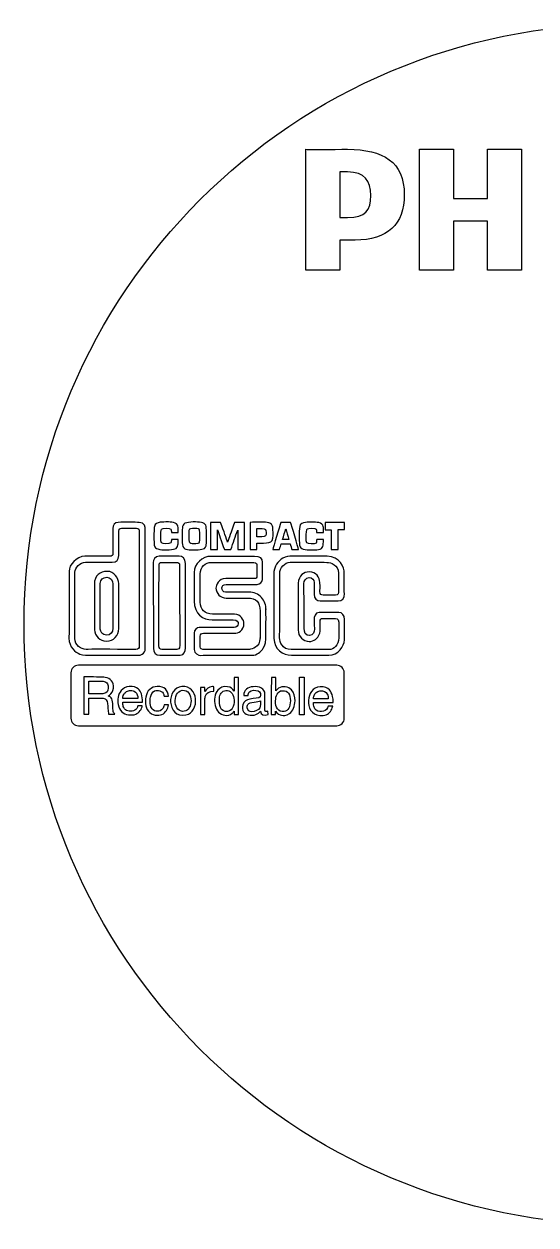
# Model space of a CAD drawing. Header units: inches. Extents: x -2.36 to 2.36, y -2.36 to 2.36.
# Drawn here: x -2.362 to -0.349, y -2.362 to 2.362 of the extents above; entities that cross this region are included whole.
import ezdxf

# ---------------------------------------------------------------- set-up
doc = ezdxf.new("R2010")
doc.units = ezdxf.units.IN
doc.header["$MEASUREMENT"] = 0
for name, color, linetype in [('PhillipsCD v2_Sketch1', 7, 'Continuous'), ('PhillipsCD v2_Sketch2', 7, 'Continuous'), ('PhillipsCD v2_Sketch3', 7, 'Continuous')]:
    doc.layers.add(name, color=color, linetype=linetype)

msp = doc.modelspace()

# ---------------------------------------------------------------- linework, layer by layer
at = {"layer": 'PhillipsCD v2_Sketch1'}
msp.add_circle((0, 0), 2.3622, dxfattribs=at)
at = {"layer": 'PhillipsCD v2_Sketch2'}
for p, q in [((-1.2533, 1.3933, 0.0472), (-1.2533, 1.8693, 0.0472)), ((-0.807, 1.3933, 0.0472), (-0.807, 1.8693, 0.0472)), ((-0.807, 1.8693, 0.0472), (-0.6732, 1.8693, 0.0472)), ((-0.6732, 1.8693, 0.0472), (-0.6732, 1.6759, 0.0472)), ((-0.5393, 1.6759, 0.0472), (-0.5393, 1.8693, 0.0472)), ((-0.5393, 1.8693, 0.0472), (-0.4054, 1.8693, 0.0472)), ((-0.4054, 1.8693, 0.0472), (-0.4054, 1.3933, 0.0472)), ((-1.1194, 1.7801, 0.0472), (-1.1194, 1.6016, 0.0472)), ((-0.6732, 1.6759, 0.0472), (-0.5393, 1.6759, 0.0472)), ((-1.1194, 1.6016, 0.0472), (-1.0897, 1.6016, 0.0472)), ((-0.5393, 1.5867, 0.0472), (-0.6732, 1.5867, 0.0472)), ((-0.6732, 1.5867, 0.0472), (-0.6732, 1.3933, 0.0472)), ((-0.5393, 1.3933, 0.0472), (-0.5393, 1.5867, 0.0472)), ((-1.1194, 1.5123, 0.0472), (-1.1202, 1.3933, 0.0472)), ((-1.0599, 1.5123, 0.0472), (-1.1194, 1.5123, 0.0472)), ((-1.1202, 1.3933, 0.0472), (-1.2533, 1.3933, 0.0472)), ((-0.6732, 1.3933, 0.0472), (-0.807, 1.3933, 0.0472)), ((-0.4054, 1.3933, 0.0472), (-0.5393, 1.3933, 0.0472))]:
    msp.add_line(p, q, dxfattribs=at)
msp.add_circle((0, 0, 0.0472), 2.3622, dxfattribs=at)
for points in [[(-1.2533, 1.8693, 0.0472), (-1.2532, 1.8687, 0.0472), (-1.1438, 1.8693, 0.0472), (-1.0897, 1.8693, 0.0472)], [(-1.0897, 1.8693, 0.0472), (-0.9497, 1.8693, 0.0472), (-0.8665, 1.8197, 0.0472), (-0.8665, 1.6908, 0.0472)], [(-1.0897, 1.7801, 0.0472), (-1.0966, 1.7801, 0.0472), (-1.1115, 1.7805, 0.0472), (-1.1194, 1.7801, 0.0472)], [(-0.9982, 1.688, 0.0472), (-0.9982, 1.7457, 0.0472), (-1.0225, 1.7801, 0.0472), (-1.0897, 1.7801, 0.0472)], [(-1.0897, 1.6016, 0.0472), (-1.0188, 1.6016, 0.0472), (-0.9982, 1.6283, 0.0472), (-0.9982, 1.688, 0.0472)], [(-0.8665, 1.6908, 0.0472), (-0.8665, 1.5735, 0.0472), (-0.933, 1.5123, 0.0472), (-1.0599, 1.5123, 0.0472)]]:
    msp.add_open_spline(points, degree=3, dxfattribs=at)
at = {"layer": 'PhillipsCD v2_Sketch3'}
for p, q in [((-1.5888, 0.4018, 0.0472), (-1.6286, 0.4018, 0.0472)), ((-1.4952, 0.2951, 0.0472), (-1.4951, 0.4018, 0.0472)), ((-1.1017, 0.4018, 0.0472), (-1.1779, 0.4018, 0.0472)), ((-1.1779, 0.4018, 0.0472), (-1.1779, 0.3729, 0.0472)), ((-1.1017, 0.3731, 0.0472), (-1.1017, 0.4018, 0.0472)), ((-1.7554, 0.3342, 0.0472), (-1.7824, 0.3342, 0.0472)), ((-1.5217, 0.3715, 0.0472), (-1.5217, 0.2951, 0.0472)), ((-1.3208, 0.3346, 0.0472), (-1.3451, 0.3346, 0.0472)), ((-1.2114, 0.3615, 0.0472), (-1.184, 0.3615, 0.0472)), ((-1.1842, 0.334, 0.0472), (-1.2111, 0.334, 0.0472)), ((-1.1779, 0.3729, 0.0472), (-1.1536, 0.3729, 0.0472)), ((-1.1536, 0.3729, 0.0472), (-1.1536, 0.295, 0.0472)), ((-1.1267, 0.3731, 0.0472), (-1.1017, 0.3731, 0.0472)), ((-1.1267, 0.295, 0.0472), (-1.1267, 0.3731, 0.0472)), ((-1.3839, 0.2949, 0.0472), (-1.3574, 0.2949, 0.0472)), ((-1.3504, 0.3172, 0.0472), (-1.3151, 0.3172, 0.0472)), ((-1.3504, 0.3171, 0.0472), (-1.3504, 0.3172, 0.0472)), ((-1.3086, 0.2951, 0.0472), (-1.2821, 0.2951, 0.0472)), ((-1.264, 0.2966, 0.0472), (-1.264, 0.2967, 0.0472)), ((-1.1536, 0.295, 0.0472), (-1.1267, 0.295, 0.0472)), ((-1.8536, 0.2433, 0.0472), (-1.8534, -0.0933, 0.0472)), ((-1.8195, 0.2445, 0.0472), (-1.7612, 0.2445, 0.0472)), ((-1.752, 0.2686, 0.0472), (-1.752, 0.2687, 0.0472)), ((-1.6246, 0.2445, 0.0472), (-1.4579, 0.2445, 0.0472)), ((-1.4466, 0.2327, 0.0472), (-1.4466, 0.191, 0.0472)), ((-2.0126, 0.1588, 0.0472), (-2.0126, -0.015, 0.0472)), ((-1.5666, 0.1577, 0.0472), (-1.4446, 0.1577, 0.0472)), ((-1.477, 0.1277, 0.0472), (-1.5694, 0.1277, 0.0472)), ((-1.4339, 0.053, 0.0472), (-1.434, -0.0532, 0.0472)), ((-1.1968, 0.0928, 0.0472), (-1.1262, 0.093, 0.0472)), ((-1.6217, 0.0179, 0.0472), (-1.5402, 0.0179, 0.0472)), ((-1.5337, 0.041, 0.0472), (-1.6213, 0.041, 0.0472)), ((-1.1869, 0.0239, 0.0472), (-1.1415, 0.0241, 0.0472)), ((-1.693, -0.0337, 0.0472), (-1.693, -0.0982, 0.0472)), ((-1.5356, -0.0117, 0.0472), (-1.6727, -0.0117, 0.0472)), ((-1.6561, -0.0345, 0.0472), (-1.5337, -0.0345, 0.0472)), ((-1.434, -0.0532, 0.0472), (-1.434, -0.0531, 0.0472)), ((-1.8281, -0.1212, 0.0472), (-1.7474, -0.1212, 0.0472)), ((-1.4751, -0.098, 0.0472), (-1.659, -0.0977, 0.0472)), ((-1.1615, -0.0986, 0.0472), (-1.3119, -0.0986, 0.0472)), ((-1.1324, -0.1601, 0.0472), (-2.148, -0.1601, 0.0472)), ((-2.1778, -0.1897, 0.0472), (-2.1778, -0.3685, 0.0472)), ((-2.127, -0.2065, 0.0472), (-2.127, -0.3531, 0.0472)), ((-1.5183, -0.2079, 0.0472), (-1.5358, -0.2079, 0.0472)), ((-1.5183, -0.354, 0.0472), (-1.5183, -0.2079, 0.0472)), ((-1.3716, -0.208, 0.0472), (-1.3894, -0.2081, 0.0472)), ((-1.3716, -0.2609, 0.0472), (-1.3716, -0.208, 0.0472)), ((-1.2785, -0.2076, 0.0472), (-1.2609, -0.2076, 0.0472)), ((-1.2785, -0.3549, 0.0472), (-1.2785, -0.2076, 0.0472)), ((-1.2609, -0.2076, 0.0472), (-1.2609, -0.3549, 0.0472)), ((-1.1026, -0.3685, 0.0472), (-1.1026, -0.1897, 0.0472)), ((-2.0401, -0.2689, 0.0472), (-2.0401, -0.2688, 0.0472)), ((-1.9003, -0.2733, 0.0472), (-1.9002, -0.2733, 0.0472)), ((-1.7411, -0.2442, 0.0472), (-1.7411, -0.2441, 0.0472)), ((-1.651, -0.2472, 0.0472), (-1.6676, -0.2472, 0.0472)), ((-1.6676, -0.2472, 0.0472), (-1.6676, -0.3539, 0.0472)), ((-1.651, -0.2638, 0.0472), (-1.651, -0.2472, 0.0472)), ((-1.616, -0.2625, 0.0472), (-1.616, -0.2449, 0.0472)), ((-1.4976, -0.2797, 0.0472), (-1.4812, -0.2797, 0.0472)), ((-1.3349, -0.245, 0.0472), (-1.3349, -0.245, 0.0472)), ((-2.1073, -0.2899, 0.0472), (-2.0551, -0.2899, 0.0472)), ((-2.1073, -0.3531, 0.0472), (-2.1073, -0.2899, 0.0472)), ((-1.9738, -0.3055, 0.0472), (-1.8959, -0.3055, 0.0472)), ((-1.9141, -0.2913, 0.0472), (-1.9737, -0.2912, 0.0472)), ((-1.8975, -0.3203, 0.0472), (-1.9146, -0.3203, 0.0472)), ((-1.7945, -0.3163, 0.0472), (-1.8111, -0.3163, 0.0472)), ((-1.4349, -0.3275, 0.0472), (-1.4349, -0.3275, 0.0472)), ((-1.1653, -0.2927, 0.0472), (-1.2238, -0.2927, 0.0472)), ((-1.2237, -0.3069, 0.0472), (-1.1462, -0.3069, 0.0472)), ((-1.148, -0.3217, 0.0472), (-1.1655, -0.3217, 0.0472)), ((-2.0294, -0.3531, 0.0472), (-2.0051, -0.3531, 0.0472)), ((-1.6676, -0.3539, 0.0472), (-1.6508, -0.3539, 0.0472)), ((-1.5614, -0.3419, 0.0472), (-1.5614, -0.3419, 0.0472)), ((-1.4025, -0.3544, 0.0472), (-1.4026, -0.3413, 0.0472)), ((-1.3726, -0.3545, 0.0472), (-1.3726, -0.3412, 0.0472)), ((-1.2609, -0.3549, 0.0472), (-1.2785, -0.3549, 0.0472)), ((-1.2131, -0.337, 0.0472), (-1.213, -0.3369, 0.0472)), ((-2.148, -0.398, 0.0472), (-1.1324, -0.398, 0.0472))]:
    msp.add_line(p, q, dxfattribs=at)
msp.add_circle((0, 0, 0.0472), 2.3622, dxfattribs=at)
for points in [[(-1.9923, 0.4018, 0.0472), (-2.0042, 0.4007, 0.0472), (-2.0132, 0.3903, 0.0472), (-2.0126, 0.3783, 0.0472)], [(-2.0126, 0.3783, 0.0472), (-2.012, 0.3645, 0.0472), (-2.0126, 0.3468, 0.0472), (-2.0126, 0.2782, 0.0472)], [(-1.9096, 0.4018, 0.0472), (-1.9246, 0.4018, 0.0472), (-1.9645, 0.4026, 0.0472), (-1.9923, 0.4018, 0.0472)], [(-1.9895, 0.3654, 0.0472), (-1.9898, 0.382, 0.0472), (-1.9785, 0.3783, 0.0472), (-1.9751, 0.3788, 0.0472)], [(-1.9751, 0.3788, 0.0472), (-1.9755, 0.3787, 0.0472), (-1.9341, 0.379, 0.0472), (-1.9199, 0.3786, 0.0472)], [(-1.9199, 0.3786, 0.0472), (-1.9098, 0.3788, 0.0472), (-1.9093, 0.3712, 0.0472), (-1.9092, 0.3679, 0.0472)], [(-1.8853, 0.3771, 0.0472), (-1.8853, 0.3795, 0.0472), (-1.8853, 0.4018, 0.0472), (-1.9096, 0.4018, 0.0472)], [(-1.8495, 0.3855, 0.0472), (-1.8503, 0.3764, 0.0472), (-1.8531, 0.3445, 0.0472), (-1.8498, 0.3125, 0.0472)], [(-1.827, 0.402, 0.0472), (-1.8365, 0.4008, 0.0472), (-1.8485, 0.3973, 0.0472), (-1.8495, 0.3855, 0.0472)], [(-1.7991, 0.4035, 0.0472), (-1.806, 0.4034, 0.0472), (-1.8173, 0.4033, 0.0472), (-1.827, 0.402, 0.0472)], [(-1.822, 0.3752, 0.0472), (-1.8189, 0.3803, 0.0472), (-1.7869, 0.379, 0.0472), (-1.7843, 0.3752, 0.0472)], [(-1.774, 0.4011, 0.0472), (-1.783, 0.4031, 0.0472), (-1.7928, 0.4038, 0.0472), (-1.7991, 0.4035, 0.0472)], [(-1.7567, 0.3863, 0.0472), (-1.7575, 0.3931, 0.0472), (-1.7641, 0.3989, 0.0472), (-1.774, 0.4011, 0.0472)], [(-1.7554, 0.3618, 0.0472), (-1.7554, 0.3718, 0.0472), (-1.756, 0.3809, 0.0472), (-1.7567, 0.3863, 0.0472)], [(-1.7385, 0.3859, 0.0472), (-1.7413, 0.376, 0.0472), (-1.7404, 0.3293, 0.0472), (-1.7393, 0.3146, 0.0472)], [(-1.7221, 0.4003, 0.0472), (-1.7346, 0.3973, 0.0472), (-1.7362, 0.3944, 0.0472), (-1.7385, 0.3859, 0.0472)], [(-1.659, 0.3995, 0.0472), (-1.6712, 0.4044, 0.0472), (-1.7041, 0.4047, 0.0472), (-1.7221, 0.4003, 0.0472)], [(-1.7063, 0.3774, 0.0472), (-1.6981, 0.3794, 0.0472), (-1.6824, 0.3791, 0.0472), (-1.6772, 0.3774, 0.0472)], [(-1.646, 0.3859, 0.0472), (-1.6474, 0.3945, 0.0472), (-1.6521, 0.3968, 0.0472), (-1.659, 0.3995, 0.0472)], [(-1.6454, 0.3139, 0.0472), (-1.6435, 0.3281, 0.0472), (-1.6439, 0.3722, 0.0472), (-1.646, 0.3859, 0.0472)], [(-1.6286, 0.4018, 0.0472), (-1.6287, 0.3918, 0.0472), (-1.6285, 0.3273, 0.0472), (-1.6286, 0.2949, 0.0472)], [(-1.5615, 0.3242, 0.0472), (-1.5653, 0.3358, 0.0472), (-1.5759, 0.3654, 0.0472), (-1.5888, 0.4018, 0.0472)], [(-1.5347, 0.4018, 0.0472), (-1.5486, 0.36, 0.0472), (-1.5552, 0.3413, 0.0472), (-1.5615, 0.3242, 0.0472)], [(-1.4951, 0.4018, 0.0472), (-1.508, 0.4018, 0.0472), (-1.5216, 0.402, 0.0472), (-1.5347, 0.4018, 0.0472)], [(-1.4727, 0.4018, 0.0472), (-1.4726, 0.3683, 0.0472), (-1.4729, 0.3043, 0.0472), (-1.4729, 0.2951, 0.0472)], [(-1.3996, 0.4004, 0.0472), (-1.4118, 0.4047, 0.0472), (-1.4482, 0.4018, 0.0472), (-1.4727, 0.4018, 0.0472)], [(-1.3875, 0.3916, 0.0472), (-1.3901, 0.395, 0.0472), (-1.3922, 0.3978, 0.0472), (-1.3996, 0.4004, 0.0472)], [(-1.3831, 0.3721, 0.0472), (-1.3836, 0.3793, 0.0472), (-1.3833, 0.3859, 0.0472), (-1.3875, 0.3916, 0.0472)], [(-1.3521, 0.4018, 0.0472), (-1.3573, 0.3852, 0.0472), (-1.3807, 0.3053, 0.0472), (-1.3839, 0.2949, 0.0472)], [(-1.314, 0.4018, 0.0472), (-1.3225, 0.4016, 0.0472), (-1.3429, 0.402, 0.0472), (-1.3521, 0.4018, 0.0472)], [(-1.2821, 0.2951, 0.0472), (-1.2845, 0.3042, 0.0472), (-1.3096, 0.39, 0.0472), (-1.314, 0.4018, 0.0472)], [(-1.278, 0.3851, 0.0472), (-1.2804, 0.3609, 0.0472), (-1.2804, 0.3364, 0.0472), (-1.2782, 0.3121, 0.0472)], [(-1.2556, 0.4016, 0.0472), (-1.2651, 0.4004, 0.0472), (-1.277, 0.3969, 0.0472), (-1.278, 0.3851, 0.0472)], [(-1.2276, 0.4031, 0.0472), (-1.2345, 0.4028, 0.0472), (-1.2458, 0.4028, 0.0472), (-1.2556, 0.4016, 0.0472)], [(-1.2486, 0.3757, 0.0472), (-1.2463, 0.38, 0.0472), (-1.2142, 0.3792, 0.0472), (-1.2128, 0.3747, 0.0472)], [(-1.2026, 0.4006, 0.0472), (-1.2115, 0.4026, 0.0472), (-1.2213, 0.4033, 0.0472), (-1.2276, 0.4031, 0.0472)], [(-1.1852, 0.3858, 0.0472), (-1.186, 0.3926, 0.0472), (-1.1926, 0.3984, 0.0472), (-1.2026, 0.4006, 0.0472)], [(-1.184, 0.3615, 0.0472), (-1.184, 0.3715, 0.0472), (-1.1845, 0.3804, 0.0472), (-1.1852, 0.3858, 0.0472)], [(-1.9897, 0.2719, 0.0472), (-1.9892, 0.3211, 0.0472), (-1.9891, 0.3447, 0.0472), (-1.9895, 0.3654, 0.0472)], [(-1.9092, 0.3679, 0.0472), (-1.9089, 0.3617, 0.0472), (-1.909, -0.0764, 0.0472), (-1.909, -0.0841, 0.0472)], [(-1.8851, -0.0892, 0.0472), (-1.8851, -0.0839, 0.0472), (-1.8853, 0.0139, 0.0472), (-1.8853, 0.3771, 0.0472)], [(-1.8218, 0.3219, 0.0472), (-1.825, 0.327, 0.0472), (-1.8243, 0.3547, 0.0472), (-1.8236, 0.3634, 0.0472)], [(-1.8236, 0.3634, 0.0472), (-1.8234, 0.3667, 0.0472), (-1.8235, 0.3728, 0.0472), (-1.822, 0.3752, 0.0472)], [(-1.7824, 0.3342, 0.0472), (-1.7826, 0.3308, 0.0472), (-1.7832, 0.3232, 0.0472), (-1.7851, 0.3211, 0.0472)], [(-1.7843, 0.3752, 0.0472), (-1.7823, 0.3722, 0.0472), (-1.7831, 0.3677, 0.0472), (-1.7824, 0.3618, 0.0472)], [(-1.7824, 0.3618, 0.0472), (-1.776, 0.3616, 0.0472), (-1.7644, 0.3618, 0.0472), (-1.7554, 0.3618, 0.0472)], [(-1.7566, 0.3129, 0.0472), (-1.7551, 0.319, 0.0472), (-1.7554, 0.3264, 0.0472), (-1.7554, 0.3342, 0.0472)], [(-1.7114, 0.3243, 0.0472), (-1.7128, 0.3398, 0.0472), (-1.713, 0.3554, 0.0472), (-1.7122, 0.3709, 0.0472)], [(-1.7122, 0.3709, 0.0472), (-1.7114, 0.376, 0.0472), (-1.7098, 0.3765, 0.0472), (-1.7063, 0.3774, 0.0472)], [(-1.6772, 0.3774, 0.0472), (-1.6764, 0.3771, 0.0472), (-1.6736, 0.3766, 0.0472), (-1.6731, 0.3718, 0.0472)], [(-1.6731, 0.3718, 0.0472), (-1.6717, 0.3584, 0.0472), (-1.6714, 0.3319, 0.0472), (-1.673, 0.3238, 0.0472)], [(-1.601, 0.2951, 0.0472), (-1.601, 0.32, 0.0472), (-1.6012, 0.365, 0.0472), (-1.601, 0.3719, 0.0472)], [(-1.601, 0.3719, 0.0472), (-1.5965, 0.3579, 0.0472), (-1.5857, 0.3273, 0.0472), (-1.5742, 0.2949, 0.0472)], [(-1.5483, 0.2951, 0.0472), (-1.5397, 0.3207, 0.0472), (-1.5309, 0.3461, 0.0472), (-1.5217, 0.3715, 0.0472)], [(-1.4463, 0.3451, 0.0472), (-1.446, 0.3544, 0.0472), (-1.4465, 0.3679, 0.0472), (-1.4463, 0.3771, 0.0472)], [(-1.4463, 0.3771, 0.0472), (-1.4304, 0.3771, 0.0472), (-1.4181, 0.3783, 0.0472), (-1.4124, 0.3741, 0.0472)], [(-1.4119, 0.3483, 0.0472), (-1.4153, 0.3432, 0.0472), (-1.4356, 0.345, 0.0472), (-1.4463, 0.3451, 0.0472)], [(-1.4204, 0.32, 0.0472), (-1.4047, 0.3204, 0.0472), (-1.3902, 0.3222, 0.0472), (-1.3857, 0.3309, 0.0472)], [(-1.4124, 0.3741, 0.0472), (-1.4094, 0.3718, 0.0472), (-1.4083, 0.3534, 0.0472), (-1.4119, 0.3483, 0.0472)], [(-1.3857, 0.3309, 0.0472), (-1.3817, 0.339, 0.0472), (-1.3822, 0.3613, 0.0472), (-1.3831, 0.3721, 0.0472)], [(-1.3451, 0.3346, 0.0472), (-1.3412, 0.3481, 0.0472), (-1.3362, 0.3646, 0.0472), (-1.3328, 0.3765, 0.0472)], [(-1.3328, 0.3765, 0.0472), (-1.3288, 0.3642, 0.0472), (-1.3247, 0.3487, 0.0472), (-1.3208, 0.3346, 0.0472)], [(-1.2502, 0.3214, 0.0472), (-1.2534, 0.3266, 0.0472), (-1.252, 0.3554, 0.0472), (-1.2515, 0.3642, 0.0472)], [(-1.2515, 0.3642, 0.0472), (-1.2511, 0.3721, 0.0472), (-1.25, 0.3732, 0.0472), (-1.2486, 0.3757, 0.0472)], [(-1.2111, 0.334, 0.0472), (-1.2113, 0.3306, 0.0472), (-1.2117, 0.3228, 0.0472), (-1.2136, 0.3206, 0.0472)], [(-1.2128, 0.3747, 0.0472), (-1.2114, 0.3702, 0.0472), (-1.2114, 0.3676, 0.0472), (-1.2114, 0.3615, 0.0472)], [(-1.1859, 0.3124, 0.0472), (-1.1847, 0.3203, 0.0472), (-1.185, 0.3262, 0.0472), (-1.1842, 0.334, 0.0472)], [(-1.8498, 0.3125, 0.0472), (-1.8485, 0.3011, 0.0472), (-1.8427, 0.2995, 0.0472), (-1.8355, 0.2971, 0.0472)], [(-1.8355, 0.2971, 0.0472), (-1.8191, 0.2915, 0.0472), (-1.782, 0.2932, 0.0472), (-1.7688, 0.2973, 0.0472)], [(-1.7851, 0.3211, 0.0472), (-1.7892, 0.3162, 0.0472), (-1.8187, 0.3168, 0.0472), (-1.8218, 0.3219, 0.0472)], [(-1.7688, 0.2973, 0.0472), (-1.7617, 0.2997, 0.0472), (-1.7589, 0.3031, 0.0472), (-1.7566, 0.3129, 0.0472)], [(-1.7393, 0.3146, 0.0472), (-1.7383, 0.3013, 0.0472), (-1.7296, 0.298, 0.0472), (-1.7254, 0.2967, 0.0472)], [(-1.7254, 0.2967, 0.0472), (-1.712, 0.2925, 0.0472), (-1.6803, 0.2916, 0.0472), (-1.6622, 0.2957, 0.0472)], [(-1.7067, 0.3188, 0.0472), (-1.7096, 0.3199, 0.0472), (-1.7109, 0.3216, 0.0472), (-1.7114, 0.3243, 0.0472)], [(-1.6787, 0.3183, 0.0472), (-1.6869, 0.3174, 0.0472), (-1.7013, 0.3167, 0.0472), (-1.7067, 0.3188, 0.0472)], [(-1.673, 0.3238, 0.0472), (-1.6739, 0.3197, 0.0472), (-1.6758, 0.3187, 0.0472), (-1.6787, 0.3183, 0.0472)], [(-1.6622, 0.2957, 0.0472), (-1.6461, 0.2994, 0.0472), (-1.6461, 0.3083, 0.0472), (-1.6454, 0.3139, 0.0472)], [(-1.6286, 0.2949, 0.0472), (-1.6198, 0.2949, 0.0472), (-1.6097, 0.2951, 0.0472), (-1.601, 0.2951, 0.0472)], [(-1.5742, 0.2949, 0.0472), (-1.5654, 0.2949, 0.0472), (-1.5572, 0.2951, 0.0472), (-1.5483, 0.2951, 0.0472)], [(-1.5217, 0.2951, 0.0472), (-1.5129, 0.2949, 0.0472), (-1.504, 0.2949, 0.0472), (-1.4952, 0.2951, 0.0472)], [(-1.4729, 0.2951, 0.0472), (-1.4642, 0.2951, 0.0472), (-1.455, 0.2949, 0.0472), (-1.4463, 0.2949, 0.0472)], [(-1.4463, 0.2949, 0.0472), (-1.4463, 0.3026, 0.0472), (-1.4466, 0.3135, 0.0472), (-1.4463, 0.32, 0.0472)], [(-1.4463, 0.32, 0.0472), (-1.4425, 0.3197, 0.0472), (-1.4299, 0.3198, 0.0472), (-1.4204, 0.32, 0.0472)], [(-1.3574, 0.2949, 0.0472), (-1.3548, 0.3039, 0.0472), (-1.352, 0.3119, 0.0472), (-1.3504, 0.3171, 0.0472)], [(-1.3151, 0.3172, 0.0472), (-1.3137, 0.3121, 0.0472), (-1.3097, 0.2981, 0.0472), (-1.3086, 0.2951, 0.0472)], [(-1.2782, 0.3121, 0.0472), (-1.2771, 0.3006, 0.0472), (-1.2711, 0.2991, 0.0472), (-1.264, 0.2966, 0.0472)], [(-1.264, 0.2967, 0.0472), (-1.2476, 0.291, 0.0472), (-1.2105, 0.2927, 0.0472), (-1.1974, 0.2969, 0.0472)], [(-1.2136, 0.3206, 0.0472), (-1.2177, 0.3157, 0.0472), (-1.2472, 0.3164, 0.0472), (-1.2502, 0.3214, 0.0472)], [(-1.1974, 0.2969, 0.0472), (-1.1901, 0.2993, 0.0472), (-1.1868, 0.3057, 0.0472), (-1.1859, 0.3124, 0.0472)], [(-2.1225, 0.2685, 0.0472), (-2.157, 0.2683, 0.0472), (-2.1852, 0.2341, 0.0472), (-2.1852, 0.2099, 0.0472)], [(-2.1618, 0.2054, 0.0472), (-2.1623, 0.2241, 0.0472), (-2.1419, 0.245, 0.0472), (-2.1206, 0.245, 0.0472)], [(-2.0241, 0.2686, 0.0472), (-2.0315, 0.2686, 0.0472), (-2.0866, 0.2688, 0.0472), (-2.1225, 0.2685, 0.0472)], [(-2.1206, 0.245, 0.0472), (-2.0888, 0.2449, 0.0472), (-2.036, 0.2449, 0.0472), (-2.015, 0.245, 0.0472)], [(-2.0126, 0.2782, 0.0472), (-2.0125, 0.2722, 0.0472), (-2.0168, 0.2686, 0.0472), (-2.0241, 0.2686, 0.0472)], [(-2.015, 0.245, 0.0472), (-1.9992, 0.245, 0.0472), (-1.9894, 0.2527, 0.0472), (-1.9897, 0.2719, 0.0472)], [(-1.8305, 0.2682, 0.0472), (-1.8485, 0.2681, 0.0472), (-1.8536, 0.2531, 0.0472), (-1.8536, 0.2433, 0.0472)], [(-1.8312, 0.2307, 0.0472), (-1.8314, 0.2394, 0.0472), (-1.8292, 0.2445, 0.0472), (-1.8195, 0.2445, 0.0472)], [(-1.752, 0.2687, 0.0472), (-1.7658, 0.2687, 0.0472), (-1.8044, 0.2683, 0.0472), (-1.8305, 0.2682, 0.0472)], [(-1.7612, 0.2445, 0.0472), (-1.7563, 0.2445, 0.0472), (-1.7501, 0.2415, 0.0472), (-1.7501, 0.2326, 0.0472)], [(-1.7275, 0.2397, 0.0472), (-1.7275, 0.261, 0.0472), (-1.739, 0.2686, 0.0472), (-1.752, 0.2686, 0.0472)], [(-1.7271, -0.0936, 0.0472), (-1.7273, -0.0855, 0.0472), (-1.7275, 0.1026, 0.0472), (-1.7275, 0.2397, 0.0472)], [(-1.6262, 0.2681, 0.0472), (-1.6606, 0.2686, 0.0472), (-1.6928, 0.2393, 0.0472), (-1.6928, 0.205, 0.0472)], [(-1.669, 0.1999, 0.0472), (-1.669, 0.2249, 0.0472), (-1.6495, 0.2445, 0.0472), (-1.6246, 0.2445, 0.0472)], [(-1.4557, 0.2681, 0.0472), (-1.4692, 0.2679, 0.0472), (-1.5723, 0.2677, 0.0472), (-1.6262, 0.2681, 0.0472)], [(-1.4579, 0.2445, 0.0472), (-1.4464, 0.2445, 0.0472), (-1.4466, 0.2353, 0.0472), (-1.4466, 0.2327, 0.0472)], [(-1.4242, 0.2453, 0.0472), (-1.4243, 0.2582, 0.0472), (-1.4326, 0.2686, 0.0472), (-1.4557, 0.2681, 0.0472)], [(-1.4241, 0.1772, 0.0472), (-1.4234, 0.1879, 0.0472), (-1.4242, 0.2319, 0.0472), (-1.4242, 0.2453, 0.0472)], [(-1.3164, 0.2685, 0.0472), (-1.3439, 0.2683, 0.0472), (-1.363, 0.2496, 0.0472), (-1.3728, 0.2299, 0.0472)], [(-1.3565, 0.2011, 0.0472), (-1.3569, 0.2226, 0.0472), (-1.3365, 0.2444, 0.0472), (-1.3157, 0.2449, 0.0472)], [(-1.1692, 0.2685, 0.0472), (-1.1859, 0.2685, 0.0472), (-1.284, 0.2688, 0.0472), (-1.3164, 0.2685, 0.0472)], [(-1.3157, 0.2449, 0.0472), (-1.295, 0.2452, 0.0472), (-1.187, 0.2449, 0.0472), (-1.1712, 0.2444, 0.0472)], [(-1.1712, 0.2444, 0.0472), (-1.1553, 0.244, 0.0472), (-1.1253, 0.2348, 0.0472), (-1.125, 0.202, 0.0472)], [(-1.1026, 0.2015, 0.0472), (-1.1026, 0.2255, 0.0472), (-1.1203, 0.2685, 0.0472), (-1.1692, 0.2685, 0.0472)], [(-2.1852, 0.2099, 0.0472), (-2.1849, 0.0844, 0.0472), (-2.1853, -0.0177, 0.0472), (-2.1853, -0.0539, 0.0472)], [(-2.1623, -0.0547, 0.0472), (-2.1627, 0.0792, 0.0472), (-2.1615, 0.1916, 0.0472), (-2.1618, 0.2054, 0.0472)], [(-2.0354, 0.2091, 0.0472), (-2.0614, 0.2091, 0.0472), (-2.0856, 0.1935, 0.0472), (-2.0856, 0.1588, 0.0472)], [(-1.9896, 0.161, 0.0472), (-1.9896, 0.1827, 0.0472), (-2.0069, 0.2091, 0.0472), (-2.0354, 0.2091, 0.0472)], [(-1.8317, -0.0839, 0.0472), (-1.8317, -0.0548, 0.0472), (-1.8312, 0.2169, 0.0472), (-1.8312, 0.2307, 0.0472)], [(-1.7501, 0.2326, 0.0472), (-1.7501, -0.0175, 0.0472), (-1.7498, -0.0645, 0.0472), (-1.7498, -0.0819, 0.0472)], [(-1.6928, 0.205, 0.0472), (-1.6929, 0.1793, 0.0472), (-1.6926, 0.1063, 0.0472), (-1.6926, 0.0921, 0.0472)], [(-1.6692, 0.088, 0.0472), (-1.6692, 0.1168, 0.0472), (-1.669, 0.1772, 0.0472), (-1.669, 0.1999, 0.0472)], [(-1.4466, 0.191, 0.0472), (-1.4466, 0.1829, 0.0472), (-1.4482, 0.1805, 0.0472), (-1.4583, 0.1808, 0.0472)], [(-1.3728, 0.2299, 0.0472), (-1.3814, 0.2125, 0.0472), (-1.3792, 0.2023, 0.0472), (-1.3792, 0.1942, 0.0472)], [(-1.3792, 0.1942, 0.0472), (-1.3792, 0.142, 0.0472), (-1.3791, -0.0461, 0.0472), (-1.379, -0.0556, 0.0472)], [(-1.3567, -0.0529, 0.0472), (-1.3567, 0.0076, 0.0472), (-1.356, 0.1797, 0.0472), (-1.3565, 0.2011, 0.0472)], [(-1.2405, 0.2072, 0.0472), (-1.2622, 0.2067, 0.0472), (-1.2819, 0.1936, 0.0472), (-1.2838, 0.1622, 0.0472)], [(-1.1983, 0.165, 0.0472), (-1.2, 0.185, 0.0472), (-1.2128, 0.2079, 0.0472), (-1.2405, 0.2072, 0.0472)], [(-1.125, 0.202, 0.0472), (-1.1247, 0.1657, 0.0472), (-1.1253, 0.141, 0.0472), (-1.1253, 0.1318, 0.0472)], [(-1.1023, 0.1216, 0.0472), (-1.1027, 0.1407, 0.0472), (-1.1026, 0.1542, 0.0472), (-1.1026, 0.2015, 0.0472)], [(-2.0856, 0.1588, 0.0472), (-2.0856, 0.0154, 0.0472), (-2.0853, 0.0046, 0.0472), (-2.0853, -0.021, 0.0472)], [(-2.0626, 0.1614, 0.0472), (-2.0626, 0.1762, 0.0472), (-2.0504, 0.1859, 0.0472), (-2.0367, 0.1859, 0.0472)], [(-2.0622, -0.018, 0.0472), (-2.0622, -0.0148, 0.0472), (-2.0626, 0.079, 0.0472), (-2.0626, 0.1614, 0.0472)], [(-2.0367, 0.1859, 0.0472), (-2.0229, 0.1859, 0.0472), (-2.0125, 0.1738, 0.0472), (-2.0126, 0.1588, 0.0472)], [(-1.9892, -0.016, 0.0472), (-1.9892, -0.0065, 0.0472), (-1.9896, 0.1195, 0.0472), (-1.9896, 0.161, 0.0472)], [(-1.5684, 0.1807, 0.0472), (-1.5969, 0.1807, 0.0472), (-1.6076, 0.1541, 0.0472), (-1.6071, 0.1435, 0.0472)], [(-1.6071, 0.1435, 0.0472), (-1.6063, 0.1223, 0.0472), (-1.5913, 0.1044, 0.0472), (-1.5666, 0.1041, 0.0472)], [(-1.5836, 0.1439, 0.0472), (-1.5836, 0.1496, 0.0472), (-1.5794, 0.1577, 0.0472), (-1.5666, 0.1577, 0.0472)], [(-1.5694, 0.1277, 0.0472), (-1.5799, 0.1277, 0.0472), (-1.5836, 0.1358, 0.0472), (-1.5836, 0.1439, 0.0472)], [(-1.4583, 0.1808, 0.0472), (-1.4725, 0.1812, 0.0472), (-1.5557, 0.1807, 0.0472), (-1.5684, 0.1807, 0.0472)], [(-1.4446, 0.1577, 0.0472), (-1.4338, 0.1582, 0.0472), (-1.4251, 0.1665, 0.0472), (-1.4241, 0.1772, 0.0472)], [(-1.2838, 0.1622, 0.0472), (-1.2846, 0.1503, 0.0472), (-1.2837, 0.0316, 0.0472), (-1.2841, -0.0217, 0.0472)], [(-1.2612, 0.161, 0.0472), (-1.2616, 0.1705, 0.0472), (-1.2548, 0.1846, 0.0472), (-1.2406, 0.1844, 0.0472)], [(-1.2608, -0.015, 0.0472), (-1.2608, -0.0042, 0.0472), (-1.2608, 0.1485, 0.0472), (-1.2612, 0.161, 0.0472)], [(-1.2406, 0.1844, 0.0472), (-1.2299, 0.1845, 0.0472), (-1.2212, 0.1759, 0.0472), (-1.2211, 0.1651, 0.0472)], [(-1.2211, 0.1646, 0.0472), (-1.2214, 0.1468, 0.0472), (-1.2214, 0.1397, 0.0472), (-1.2215, 0.1188, 0.0472)], [(-1.2211, 0.1651, 0.0472), (-1.2211, 0.165, 0.0472), (-1.2211, 0.1648, 0.0472), (-1.2211, 0.1646, 0.0472)], [(-1.1984, 0.1294, 0.0472), (-1.1983, 0.136, 0.0472), (-1.1963, 0.1434, 0.0472), (-1.1983, 0.165, 0.0472)], [(-1.5666, 0.1041, 0.0472), (-1.5418, 0.1036, 0.0472), (-1.5025, 0.1042, 0.0472), (-1.4826, 0.1042, 0.0472)], [(-1.4826, 0.1042, 0.0472), (-1.4486, 0.1042, 0.0472), (-1.4339, 0.0875, 0.0472), (-1.4339, 0.053, 0.0472)], [(-1.4279, 0.1062, 0.0472), (-1.4405, 0.12, 0.0472), (-1.4583, 0.1278, 0.0472), (-1.477, 0.1277, 0.0472)], [(-1.4108, 0.0588, 0.0472), (-1.4101, 0.0762, 0.0472), (-1.4162, 0.0932, 0.0472), (-1.4279, 0.1062, 0.0472)], [(-1.2215, 0.1188, 0.0472), (-1.2216, 0.103, 0.0472), (-1.2114, 0.0928, 0.0472), (-1.1968, 0.0928, 0.0472)], [(-1.1861, 0.116, 0.0472), (-1.1921, 0.116, 0.0472), (-1.1988, 0.118, 0.0472), (-1.1984, 0.1294, 0.0472)], [(-1.1371, 0.1156, 0.0472), (-1.1477, 0.1159, 0.0472), (-1.1791, 0.1159, 0.0472), (-1.1861, 0.116, 0.0472)], [(-1.1253, 0.1318, 0.0472), (-1.1253, 0.1225, 0.0472), (-1.1253, 0.1152, 0.0472), (-1.1371, 0.1156, 0.0472)], [(-1.1262, 0.093, 0.0472), (-1.1099, 0.093, 0.0472), (-1.1019, 0.1028, 0.0472), (-1.1023, 0.1216, 0.0472)], [(-1.6926, 0.0921, 0.0472), (-1.6926, 0.0418, 0.0472), (-1.6597, 0.0179, 0.0472), (-1.6217, 0.0179, 0.0472)], [(-1.6213, 0.041, 0.0472), (-1.6508, 0.041, 0.0472), (-1.6692, 0.0592, 0.0472), (-1.6692, 0.088, 0.0472)], [(-1.4105, -0.0568, 0.0472), (-1.4105, -0.0104, 0.0472), (-1.4102, 0.0773, 0.0472), (-1.4108, 0.0588, 0.0472)], [(-1.5402, 0.0179, 0.0472), (-1.522, 0.0179, 0.0472), (-1.5199, 0.0089, 0.0472), (-1.5199, 0.0025, 0.0472)], [(-1.5199, 0.0025, 0.0472), (-1.5199, -0.004, 0.0472), (-1.5259, -0.0117, 0.0472), (-1.5356, -0.0117, 0.0472)], [(-1.4972, 0.0037, 0.0472), (-1.4974, 0.0174, 0.0472), (-1.5094, 0.041, 0.0472), (-1.5337, 0.041, 0.0472)], [(-1.5337, -0.0345, 0.0472), (-1.5212, -0.0345, 0.0472), (-1.4969, -0.0239, 0.0472), (-1.4972, 0.0037, 0.0472)], [(-1.2013, 0.0472, 0.0472), (-1.2181, 0.047, 0.0472), (-1.2211, 0.0315, 0.0472), (-1.2211, 0.0162, 0.0472)], [(-1.2211, 0.0162, 0.0472), (-1.2211, -0.0065, 0.0472), (-1.2199, -0.0098, 0.0472), (-1.2199, -0.0179, 0.0472)], [(-1.1233, 0.047, 0.0472), (-1.1443, 0.0464, 0.0472), (-1.1786, 0.0475, 0.0472), (-1.2013, 0.0472, 0.0472)], [(-1.2007, -0.0397, 0.0472), (-1.1951, -0.0261, 0.0472), (-1.1979, 0.0098, 0.0472), (-1.1979, 0.0114, 0.0472)], [(-1.1979, 0.0114, 0.0472), (-1.1979, 0.02, 0.0472), (-1.1946, 0.0239, 0.0472), (-1.1869, 0.0239, 0.0472)], [(-1.1415, 0.0241, 0.0472), (-1.1368, 0.0241, 0.0472), (-1.1241, 0.0258, 0.0472), (-1.1241, 0.0093, 0.0472)], [(-1.1241, 0.0093, 0.0472), (-1.1241, -0.0094, 0.0472), (-1.1246, -0.0314, 0.0472), (-1.1245, -0.0519, 0.0472)], [(-1.1014, 0.0195, 0.0472), (-1.1014, 0.0365, 0.0472), (-1.1113, 0.0474, 0.0472), (-1.1233, 0.047, 0.0472)], [(-1.1019, -0.0604, 0.0472), (-1.102, -0.0304, 0.0472), (-1.1014, 0.0085, 0.0472), (-1.1014, 0.0195, 0.0472)], [(-2.0853, -0.021, 0.0472), (-2.0853, -0.031, 0.0472), (-2.0788, -0.0454, 0.0472), (-2.0702, -0.0527, 0.0472)], [(-2.0383, -0.0421, 0.0472), (-2.0534, -0.0421, 0.0472), (-2.0622, -0.0285, 0.0472), (-2.0622, -0.018, 0.0472)], [(-2.0126, -0.015, 0.0472), (-2.0126, -0.0312, 0.0472), (-2.0217, -0.0421, 0.0472), (-2.0383, -0.0421, 0.0472)], [(-2.0032, -0.0511, 0.0472), (-1.9936, -0.0422, 0.0472), (-1.9892, -0.0302, 0.0472), (-1.9892, -0.016, 0.0472)], [(-1.6727, -0.0117, 0.0472), (-1.6832, -0.0118, 0.0472), (-1.693, -0.0224, 0.0472), (-1.693, -0.0337, 0.0472)], [(-1.6696, -0.0807, 0.0472), (-1.6696, -0.0713, 0.0472), (-1.6699, -0.0613, 0.0472), (-1.6697, -0.0458, 0.0472)], [(-1.6697, -0.0458, 0.0472), (-1.6697, -0.0373, 0.0472), (-1.6635, -0.0345, 0.0472), (-1.6561, -0.0345, 0.0472)], [(-1.2841, -0.0217, 0.0472), (-1.2842, -0.0463, 0.0472), (-1.2646, -0.0664, 0.0472), (-1.2401, -0.0669, 0.0472)], [(-1.2393, -0.0434, 0.0472), (-1.2546, -0.0434, 0.0472), (-1.2608, -0.0322, 0.0472), (-1.2608, -0.015, 0.0472)], [(-1.2401, -0.0669, 0.0472), (-1.2224, -0.0669, 0.0472), (-1.2064, -0.0535, 0.0472), (-1.2007, -0.0397, 0.0472)], [(-1.2199, -0.0179, 0.0472), (-1.2199, -0.0272, 0.0472), (-1.224, -0.0434, 0.0472), (-1.2393, -0.0434, 0.0472)], [(-2.1853, -0.0539, 0.0472), (-2.1853, -0.0901, 0.0472), (-2.1604, -0.1091, 0.0472), (-2.1424, -0.1163, 0.0472)], [(-2.1184, -0.0977, 0.0472), (-2.1375, -0.0977, 0.0472), (-2.1623, -0.0825, 0.0472), (-2.1623, -0.0547, 0.0472)], [(-2.0702, -0.0527, 0.0472), (-2.0614, -0.06, 0.0472), (-2.0528, -0.0651, 0.0472), (-2.0381, -0.0651, 0.0472)], [(-2.0381, -0.0651, 0.0472), (-2.0221, -0.0651, 0.0472), (-2.0132, -0.0603, 0.0472), (-2.0032, -0.0511, 0.0472)], [(-1.909, -0.0841, 0.0472), (-1.909, -0.0935, 0.0472), (-1.9116, -0.098, 0.0472), (-1.9219, -0.0979, 0.0472)], [(-1.9159, -0.1212, 0.0472), (-1.8832, -0.1213, 0.0472), (-1.8851, -0.097, 0.0472), (-1.8851, -0.0892, 0.0472)], [(-1.8534, -0.0933, 0.0472), (-1.8534, -0.1119, 0.0472), (-1.8426, -0.1212, 0.0472), (-1.8281, -0.1212, 0.0472)], [(-1.8208, -0.0979, 0.0472), (-1.8272, -0.0979, 0.0472), (-1.8317, -0.0948, 0.0472), (-1.8317, -0.0839, 0.0472)], [(-1.7498, -0.0819, 0.0472), (-1.7498, -0.0993, 0.0472), (-1.7563, -0.0977, 0.0472), (-1.7608, -0.0977, 0.0472)], [(-1.7474, -0.1212, 0.0472), (-1.7328, -0.1212, 0.0472), (-1.7268, -0.1052, 0.0472), (-1.7271, -0.0936, 0.0472)], [(-1.659, -0.0977, 0.0472), (-1.67, -0.0977, 0.0472), (-1.6696, -0.09, 0.0472), (-1.6696, -0.0807, 0.0472)], [(-1.434, -0.0531, 0.0472), (-1.434, -0.0896, 0.0472), (-1.4665, -0.098, 0.0472), (-1.4751, -0.098, 0.0472)], [(-1.4247, -0.0986, 0.0472), (-1.4211, -0.0936, 0.0472), (-1.4105, -0.0791, 0.0472), (-1.4105, -0.0568, 0.0472)], [(-1.379, -0.0556, 0.0472), (-1.3787, -0.0954, 0.0472), (-1.3452, -0.1213, 0.0472), (-1.31, -0.1209, 0.0472)], [(-1.3119, -0.0986, 0.0472), (-1.3459, -0.0986, 0.0472), (-1.3567, -0.0694, 0.0472), (-1.3567, -0.0529, 0.0472)], [(-1.1633, -0.1209, 0.0472), (-1.1271, -0.1209, 0.0472), (-1.1019, -0.0857, 0.0472), (-1.1019, -0.0604, 0.0472)], [(-1.1245, -0.0519, 0.0472), (-1.1245, -0.0821, 0.0472), (-1.1456, -0.0986, 0.0472), (-1.1615, -0.0986, 0.0472)], [(-2.1424, -0.1163, 0.0472), (-2.1301, -0.1212, 0.0472), (-2.1126, -0.1212, 0.0472), (-2.0953, -0.1212, 0.0472)], [(-1.9219, -0.0979, 0.0472), (-2.0249, -0.0975, 0.0472), (-2.103, -0.0977, 0.0472), (-2.1184, -0.0977, 0.0472)], [(-2.0953, -0.1212, 0.0472), (-2.072, -0.1212, 0.0472), (-1.9696, -0.1209, 0.0472), (-1.9159, -0.1212, 0.0472)], [(-1.7608, -0.0977, 0.0472), (-1.7652, -0.0977, 0.0472), (-1.8087, -0.0979, 0.0472), (-1.8208, -0.0979, 0.0472)], [(-1.693, -0.0982, 0.0472), (-1.693, -0.1148, 0.0472), (-1.6756, -0.1213, 0.0472), (-1.6675, -0.1213, 0.0472)], [(-1.6675, -0.1213, 0.0472), (-1.6594, -0.1213, 0.0472), (-1.4981, -0.1208, 0.0472), (-1.4651, -0.1212, 0.0472)], [(-1.4651, -0.1212, 0.0472), (-1.4463, -0.1214, 0.0472), (-1.4296, -0.1055, 0.0472), (-1.4247, -0.0986, 0.0472)], [(-1.31, -0.1209, 0.0472), (-1.266, -0.1207, 0.0472), (-1.1806, -0.1209, 0.0472), (-1.1633, -0.1209, 0.0472)], [(-2.148, -0.1601, 0.0472), (-2.1644, -0.16, 0.0472), (-2.1778, -0.1733, 0.0472), (-2.1778, -0.1897, 0.0472)], [(-1.1026, -0.1897, 0.0472), (-1.1026, -0.1733, 0.0472), (-1.116, -0.1601, 0.0472), (-1.1324, -0.1601, 0.0472)], [(-2.0428, -0.2079, 0.0472), (-2.0521, -0.2062, 0.0472), (-2.0966, -0.2065, 0.0472), (-2.127, -0.2065, 0.0472)], [(-2.1075, -0.2234, 0.0472), (-2.096, -0.2234, 0.0472), (-2.0712, -0.2232, 0.0472), (-2.0562, -0.2232, 0.0472)], [(-2.1074, -0.2729, 0.0472), (-2.1074, -0.2565, 0.0472), (-2.1075, -0.2381, 0.0472), (-2.1075, -0.2234, 0.0472)], [(-2.0562, -0.2232, 0.0472), (-2.047, -0.2232, 0.0472), (-2.0447, -0.2248, 0.0472), (-2.0401, -0.2274, 0.0472)], [(-2.0109, -0.25, 0.0472), (-2.0082, -0.2256, 0.0472), (-2.0232, -0.2113, 0.0472), (-2.0428, -0.2079, 0.0472)], [(-2.0401, -0.2274, 0.0472), (-2.0354, -0.2305, 0.0472), (-2.0323, -0.2355, 0.0472), (-2.0316, -0.2411, 0.0472)], [(-1.5358, -0.2079, 0.0472), (-1.5358, -0.2366, 0.0472), (-1.5356, -0.2497, 0.0472), (-1.5356, -0.262, 0.0472)], [(-1.3894, -0.2081, 0.0472), (-1.3894, -0.2182, 0.0472), (-1.3897, -0.3004, 0.0472), (-1.3897, -0.3545, 0.0472)], [(-2.0573, -0.2729, 0.0472), (-2.0738, -0.2729, 0.0472), (-2.0963, -0.273, 0.0472), (-2.1074, -0.2729, 0.0472)], [(-2.0401, -0.2688, 0.0472), (-2.0454, -0.2716, 0.0472), (-2.0513, -0.273, 0.0472), (-2.0573, -0.2729, 0.0472)], [(-2.0316, -0.2411, 0.0472), (-2.0295, -0.2533, 0.0472), (-2.033, -0.2643, 0.0472), (-2.0401, -0.2689, 0.0472)], [(-2.024, -0.2845, 0.0472), (-2.0296, -0.281, 0.0472), (-2.033, -0.2823, 0.0472), (-2.0262, -0.2778, 0.0472)], [(-2.0262, -0.2778, 0.0472), (-2.0172, -0.2718, 0.0472), (-2.0126, -0.2636, 0.0472), (-2.0109, -0.25, 0.0472)], [(-1.98, -0.2598, 0.0472), (-1.992, -0.2745, 0.0472), (-1.9954, -0.2961, 0.0472), (-1.9919, -0.3149, 0.0472)], [(-1.9482, -0.2437, 0.0472), (-1.9617, -0.2454, 0.0472), (-1.9732, -0.2514, 0.0472), (-1.98, -0.2598, 0.0472)], [(-1.9737, -0.2912, 0.0472), (-1.9738, -0.2873, 0.0472), (-1.9732, -0.2833, 0.0472), (-1.972, -0.2796, 0.0472)], [(-1.972, -0.2796, 0.0472), (-1.9694, -0.2732, 0.0472), (-1.965, -0.2677, 0.0472), (-1.9593, -0.2639, 0.0472)], [(-1.9593, -0.2639, 0.0472), (-1.9547, -0.2608, 0.0472), (-1.9493, -0.2591, 0.0472), (-1.9438, -0.259, 0.0472)], [(-1.9128, -0.2536, 0.0472), (-1.9203, -0.2472, 0.0472), (-1.9328, -0.2417, 0.0472), (-1.9482, -0.2437, 0.0472)], [(-1.9438, -0.259, 0.0472), (-1.9366, -0.2589, 0.0472), (-1.9297, -0.2613, 0.0472), (-1.924, -0.2657, 0.0472)], [(-1.924, -0.2657, 0.0472), (-1.9176, -0.2713, 0.0472), (-1.915, -0.2799, 0.0472), (-1.9141, -0.2913, 0.0472)], [(-1.9002, -0.2733, 0.0472), (-1.9027, -0.2659, 0.0472), (-1.9074, -0.2582, 0.0472), (-1.9128, -0.2536, 0.0472)], [(-1.8959, -0.3055, 0.0472), (-1.8959, -0.2932, 0.0472), (-1.8972, -0.2826, 0.0472), (-1.9003, -0.2733, 0.0472)], [(-1.868, -0.2553, 0.0472), (-1.876, -0.2623, 0.0472), (-1.8808, -0.2734, 0.0472), (-1.8833, -0.2862, 0.0472)], [(-1.8379, -0.2437, 0.0472), (-1.849, -0.244, 0.0472), (-1.8596, -0.2481, 0.0472), (-1.868, -0.2553, 0.0472)], [(-1.8648, -0.2853, 0.0472), (-1.8627, -0.2753, 0.0472), (-1.8571, -0.2653, 0.0472), (-1.8488, -0.2616, 0.0472)], [(-1.8488, -0.2616, 0.0472), (-1.842, -0.2591, 0.0472), (-1.8346, -0.2588, 0.0472), (-1.8276, -0.2607, 0.0472)], [(-1.8061, -0.2537, 0.0472), (-1.8131, -0.2475, 0.0472), (-1.8234, -0.2432, 0.0472), (-1.8379, -0.2437, 0.0472)], [(-1.8276, -0.2607, 0.0472), (-1.8198, -0.263, 0.0472), (-1.815, -0.2681, 0.0472), (-1.8124, -0.2755, 0.0472)], [(-1.8124, -0.2755, 0.0472), (-1.8116, -0.2777, 0.0472), (-1.8116, -0.2798, 0.0472), (-1.8111, -0.2822, 0.0472)], [(-1.8111, -0.2822, 0.0472), (-1.8059, -0.2823, 0.0472), (-1.8001, -0.2823, 0.0472), (-1.794, -0.2822, 0.0472)], [(-1.794, -0.2822, 0.0472), (-1.7953, -0.2703, 0.0472), (-1.7991, -0.26, 0.0472), (-1.8061, -0.2537, 0.0472)], [(-1.7411, -0.2441, 0.0472), (-1.7728, -0.2465, 0.0472), (-1.7877, -0.277, 0.0472), (-1.7855, -0.3057, 0.0472)], [(-1.7674, -0.3073, 0.0472), (-1.7698, -0.2855, 0.0472), (-1.7602, -0.2612, 0.0472), (-1.7398, -0.2589, 0.0472)], [(-1.6876, -0.2923, 0.0472), (-1.6904, -0.2658, 0.0472), (-1.7078, -0.2417, 0.0472), (-1.7411, -0.2442, 0.0472)], [(-1.7398, -0.2589, 0.0472), (-1.7163, -0.2562, 0.0472), (-1.7051, -0.2782, 0.0472), (-1.7052, -0.3001, 0.0472)], [(-1.6214, -0.2441, 0.0472), (-1.6365, -0.2444, 0.0472), (-1.6441, -0.2553, 0.0472), (-1.651, -0.2638, 0.0472)], [(-1.6505, -0.301, 0.0472), (-1.6505, -0.2946, 0.0472), (-1.651, -0.2876, 0.0472), (-1.6492, -0.2826, 0.0472)], [(-1.6492, -0.2826, 0.0472), (-1.6438, -0.2677, 0.0472), (-1.6341, -0.2625, 0.0472), (-1.616, -0.2625, 0.0472)], [(-1.616, -0.2449, 0.0472), (-1.6175, -0.2448, 0.0472), (-1.6196, -0.2441, 0.0472), (-1.6214, -0.2441, 0.0472)], [(-1.5995, -0.2577, 0.0472), (-1.6123, -0.2726, 0.0472), (-1.6159, -0.298, 0.0472), (-1.6104, -0.319, 0.0472)], [(-1.5614, -0.2446, 0.0472), (-1.5784, -0.2422, 0.0472), (-1.591, -0.2478, 0.0472), (-1.5995, -0.2577, 0.0472)], [(-1.5936, -0.2907, 0.0472), (-1.593, -0.2823, 0.0472), (-1.5913, -0.2748, 0.0472), (-1.5873, -0.2697, 0.0472)], [(-1.5873, -0.2697, 0.0472), (-1.5826, -0.264, 0.0472), (-1.5758, -0.2604, 0.0472), (-1.5685, -0.2598, 0.0472)], [(-1.5685, -0.2598, 0.0472), (-1.5502, -0.2577, 0.0472), (-1.5401, -0.2719, 0.0472), (-1.537, -0.2895, 0.0472)], [(-1.5356, -0.262, 0.0472), (-1.5415, -0.2545, 0.0472), (-1.5497, -0.2462, 0.0472), (-1.5614, -0.2446, 0.0472)], [(-1.4608, -0.2446, 0.0472), (-1.4821, -0.2468, 0.0472), (-1.4984, -0.2571, 0.0472), (-1.4976, -0.2797, 0.0472)], [(-1.4812, -0.2797, 0.0472), (-1.4807, -0.274, 0.0472), (-1.4788, -0.2676, 0.0472), (-1.4752, -0.2643, 0.0472)], [(-1.4752, -0.2643, 0.0472), (-1.4677, -0.2574, 0.0472), (-1.4529, -0.2575, 0.0472), (-1.4415, -0.2614, 0.0472)], [(-1.4304, -0.2495, 0.0472), (-1.438, -0.246, 0.0472), (-1.4486, -0.2433, 0.0472), (-1.4608, -0.2446, 0.0472)], [(-1.4415, -0.2614, 0.0472), (-1.4325, -0.2645, 0.0472), (-1.4295, -0.278, 0.0472), (-1.433, -0.2849, 0.0472)], [(-1.4145, -0.2739, 0.0472), (-1.4145, -0.2631, 0.0472), (-1.4199, -0.2545, 0.0472), (-1.4304, -0.2495, 0.0472)], [(-1.4148, -0.3369, 0.0472), (-1.4148, -0.3134, 0.0472), (-1.4145, -0.2966, 0.0472), (-1.4145, -0.2739, 0.0472)], [(-1.3727, -0.3006, 0.0472), (-1.3722, -0.2809, 0.0472), (-1.3658, -0.2616, 0.0472), (-1.3462, -0.2603, 0.0472)], [(-1.3613, -0.2509, 0.0472), (-1.3652, -0.2535, 0.0472), (-1.3684, -0.2579, 0.0472), (-1.3716, -0.2609, 0.0472)], [(-1.3349, -0.245, 0.0472), (-1.3441, -0.2436, 0.0472), (-1.3535, -0.2457, 0.0472), (-1.3613, -0.2509, 0.0472)], [(-1.3462, -0.2603, 0.0472), (-1.3219, -0.2587, 0.0472), (-1.3147, -0.2764, 0.0472), (-1.3147, -0.2997, 0.0472)], [(-1.3103, -0.2572, 0.0472), (-1.3157, -0.2511, 0.0472), (-1.325, -0.2463, 0.0472), (-1.3349, -0.245, 0.0472)], [(-1.2962, -0.3004, 0.0472), (-1.296, -0.2842, 0.0472), (-1.3007, -0.2681, 0.0472), (-1.3103, -0.2572, 0.0472)], [(-1.1973, -0.2451, 0.0472), (-1.2283, -0.2474, 0.0472), (-1.2415, -0.2725, 0.0472), (-1.2431, -0.2986, 0.0472)], [(-1.2238, -0.2927, 0.0472), (-1.2239, -0.2882, 0.0472), (-1.2231, -0.2838, 0.0472), (-1.2215, -0.2795, 0.0472)], [(-1.2215, -0.2795, 0.0472), (-1.218, -0.2707, 0.0472), (-1.2092, -0.2621, 0.0472), (-1.1982, -0.2607, 0.0472)], [(-1.1982, -0.2607, 0.0472), (-1.1834, -0.2588, 0.0472), (-1.1741, -0.2655, 0.0472), (-1.1695, -0.2741, 0.0472)], [(-1.161, -0.2571, 0.0472), (-1.1679, -0.249, 0.0472), (-1.1812, -0.2438, 0.0472), (-1.1973, -0.2451, 0.0472)], [(-1.1695, -0.2741, 0.0472), (-1.1666, -0.2799, 0.0472), (-1.1651, -0.2863, 0.0472), (-1.1653, -0.2927, 0.0472)], [(-1.1485, -0.2831, 0.0472), (-1.1508, -0.2731, 0.0472), (-1.1553, -0.2639, 0.0472), (-1.161, -0.2571, 0.0472)], [(-1.1462, -0.3069, 0.0472), (-1.1465, -0.2957, 0.0472), (-1.1469, -0.2901, 0.0472), (-1.1485, -0.2831, 0.0472)], [(-2.0551, -0.2899, 0.0472), (-2.0493, -0.2896, 0.0472), (-2.0438, -0.2917, 0.0472), (-2.0396, -0.2957, 0.0472)], [(-2.0396, -0.2957, 0.0472), (-2.0321, -0.3026, 0.0472), (-2.0327, -0.3176, 0.0472), (-2.0322, -0.3322, 0.0472)], [(-2.0123, -0.3316, 0.0472), (-2.0133, -0.3126, 0.0472), (-2.0119, -0.2919, 0.0472), (-2.024, -0.2845, 0.0472)], [(-1.9919, -0.3149, 0.0472), (-1.9874, -0.3386, 0.0472), (-1.9733, -0.3533, 0.0472), (-1.9511, -0.3554, 0.0472)], [(-1.9716, -0.3226, 0.0472), (-1.9732, -0.3176, 0.0472), (-1.9738, -0.3121, 0.0472), (-1.9738, -0.3055, 0.0472)], [(-1.9594, -0.3378, 0.0472), (-1.9645, -0.3352, 0.0472), (-1.9697, -0.3285, 0.0472), (-1.9716, -0.3226, 0.0472)], [(-1.9191, -0.3306, 0.0472), (-1.9266, -0.3403, 0.0472), (-1.9455, -0.3449, 0.0472), (-1.9594, -0.3378, 0.0472)], [(-1.9226, -0.353, 0.0472), (-1.9103, -0.3481, 0.0472), (-1.8971, -0.3304, 0.0472), (-1.8975, -0.3203, 0.0472)], [(-1.9146, -0.3203, 0.0472), (-1.9154, -0.324, 0.0472), (-1.9169, -0.3275, 0.0472), (-1.9191, -0.3306, 0.0472)], [(-1.8833, -0.2862, 0.0472), (-1.8849, -0.2945, 0.0472), (-1.8853, -0.303, 0.0472), (-1.8846, -0.3114, 0.0472)], [(-1.8846, -0.3114, 0.0472), (-1.8821, -0.335, 0.0472), (-1.8689, -0.3522, 0.0472), (-1.846, -0.3561, 0.0472)], [(-1.8582, -0.3324, 0.0472), (-1.8658, -0.3229, 0.0472), (-1.8683, -0.3015, 0.0472), (-1.8648, -0.2853, 0.0472)], [(-1.8111, -0.3163, 0.0472), (-1.8126, -0.3223, 0.0472), (-1.8144, -0.328, 0.0472), (-1.8178, -0.3324, 0.0472)], [(-1.8017, -0.3378, 0.0472), (-1.7979, -0.3318, 0.0472), (-1.7952, -0.3255, 0.0472), (-1.7945, -0.3163, 0.0472)], [(-1.7855, -0.3057, 0.0472), (-1.7833, -0.3352, 0.0472), (-1.7639, -0.3628, 0.0472), (-1.7254, -0.3557, 0.0472)], [(-1.7317, -0.3414, 0.0472), (-1.7535, -0.3444, 0.0472), (-1.7652, -0.3269, 0.0472), (-1.7674, -0.3073, 0.0472)], [(-1.7052, -0.3001, 0.0472), (-1.7054, -0.3196, 0.0472), (-1.7145, -0.339, 0.0472), (-1.7317, -0.3414, 0.0472)], [(-1.7254, -0.3557, 0.0472), (-1.6982, -0.3507, 0.0472), (-1.6845, -0.3202, 0.0472), (-1.6876, -0.2923, 0.0472)], [(-1.6508, -0.3539, 0.0472), (-1.6508, -0.3367, 0.0472), (-1.6505, -0.3181, 0.0472), (-1.6505, -0.301, 0.0472)], [(-1.6104, -0.319, 0.0472), (-1.6053, -0.3386, 0.0472), (-1.5922, -0.3549, 0.0472), (-1.572, -0.3573, 0.0472)], [(-1.5614, -0.3419, 0.0472), (-1.5908, -0.3456, 0.0472), (-1.5954, -0.315, 0.0472), (-1.5936, -0.2907, 0.0472)], [(-1.537, -0.2895, 0.0472), (-1.5332, -0.3119, 0.0472), (-1.5394, -0.339, 0.0472), (-1.5614, -0.3419, 0.0472)], [(-1.5011, -0.3159, 0.0472), (-1.5038, -0.325, 0.0472), (-1.5029, -0.3367, 0.0472), (-1.4985, -0.3437, 0.0472)], [(-1.4746, -0.2935, 0.0472), (-1.4866, -0.2963, 0.0472), (-1.4972, -0.3017, 0.0472), (-1.5011, -0.3159, 0.0472)], [(-1.4843, -0.328, 0.0472), (-1.4851, -0.3235, 0.0472), (-1.4843, -0.3188, 0.0472), (-1.4819, -0.3149, 0.0472)], [(-1.4661, -0.343, 0.0472), (-1.475, -0.343, 0.0472), (-1.4828, -0.3389, 0.0472), (-1.4843, -0.328, 0.0472)], [(-1.4819, -0.3149, 0.0472), (-1.4784, -0.3094, 0.0472), (-1.4701, -0.3069, 0.0472), (-1.4564, -0.3057, 0.0472)], [(-1.433, -0.2849, 0.0472), (-1.4369, -0.2924, 0.0472), (-1.4567, -0.2893, 0.0472), (-1.4746, -0.2935, 0.0472)], [(-1.4349, -0.3275, 0.0472), (-1.4398, -0.3372, 0.0472), (-1.4538, -0.343, 0.0472), (-1.4661, -0.343, 0.0472)], [(-1.4564, -0.3057, 0.0472), (-1.4474, -0.3049, 0.0472), (-1.4366, -0.3023, 0.0472), (-1.4322, -0.2999, 0.0472)], [(-1.4322, -0.2999, 0.0472), (-1.4321, -0.3087, 0.0472), (-1.4317, -0.3214, 0.0472), (-1.4349, -0.3275, 0.0472)], [(-1.339, -0.3423, 0.0472), (-1.363, -0.3455, 0.0472), (-1.3734, -0.326, 0.0472), (-1.3727, -0.3006, 0.0472)], [(-1.3147, -0.2997, 0.0472), (-1.3148, -0.3245, 0.0472), (-1.3233, -0.3402, 0.0472), (-1.339, -0.3423, 0.0472)], [(-1.318, -0.3506, 0.0472), (-1.3035, -0.3406, 0.0472), (-1.2965, -0.3196, 0.0472), (-1.2962, -0.3004, 0.0472)], [(-1.2431, -0.2986, 0.0472), (-1.2449, -0.3264, 0.0472), (-1.2323, -0.3557, 0.0472), (-1.1991, -0.3576, 0.0472)], [(-1.2215, -0.3248, 0.0472), (-1.2234, -0.3196, 0.0472), (-1.2237, -0.3139, 0.0472), (-1.2237, -0.3069, 0.0472)], [(-1.213, -0.3369, 0.0472), (-1.2168, -0.3336, 0.0472), (-1.2197, -0.3295, 0.0472), (-1.2215, -0.3248, 0.0472)], [(-1.1655, -0.3217, 0.0472), (-1.1692, -0.3406, 0.0472), (-1.1961, -0.35, 0.0472), (-1.2131, -0.337, 0.0472)], [(-1.174, -0.3549, 0.0472), (-1.1602, -0.3494, 0.0472), (-1.1521, -0.3372, 0.0472), (-1.148, -0.3217, 0.0472)], [(-2.1778, -0.3685, 0.0472), (-2.1778, -0.3848, 0.0472), (-2.1645, -0.398, 0.0472), (-2.148, -0.398, 0.0472)], [(-2.127, -0.3531, 0.0472), (-2.1207, -0.3531, 0.0472), (-2.1136, -0.3533, 0.0472), (-2.1073, -0.3531, 0.0472)], [(-2.0322, -0.3322, 0.0472), (-2.0319, -0.3392, 0.0472), (-2.031, -0.3462, 0.0472), (-2.0294, -0.3531, 0.0472)], [(-2.0092, -0.3477, 0.0472), (-2.0117, -0.3463, 0.0472), (-2.012, -0.3386, 0.0472), (-2.0123, -0.3316, 0.0472)], [(-2.0051, -0.3531, 0.0472), (-2.0062, -0.3491, 0.0472), (-2.005, -0.35, 0.0472), (-2.0092, -0.3477, 0.0472)], [(-1.9511, -0.3554, 0.0472), (-1.9416, -0.3562, 0.0472), (-1.9305, -0.3562, 0.0472), (-1.9226, -0.353, 0.0472)], [(-1.8178, -0.3324, 0.0472), (-1.8272, -0.3444, 0.0472), (-1.8487, -0.344, 0.0472), (-1.8582, -0.3324, 0.0472)], [(-1.846, -0.3561, 0.0472), (-1.8377, -0.3576, 0.0472), (-1.8264, -0.3568, 0.0472), (-1.8196, -0.3539, 0.0472)], [(-1.8196, -0.3539, 0.0472), (-1.8121, -0.3506, 0.0472), (-1.8058, -0.3449, 0.0472), (-1.8017, -0.3378, 0.0472)], [(-1.572, -0.3573, 0.0472), (-1.5618, -0.3589, 0.0472), (-1.5514, -0.356, 0.0472), (-1.5434, -0.3494, 0.0472)], [(-1.5434, -0.3494, 0.0472), (-1.5402, -0.3468, 0.0472), (-1.5385, -0.3441, 0.0472), (-1.5357, -0.3403, 0.0472)], [(-1.5357, -0.3403, 0.0472), (-1.5357, -0.3448, 0.0472), (-1.5356, -0.35, 0.0472), (-1.5356, -0.354, 0.0472)], [(-1.5356, -0.354, 0.0472), (-1.5304, -0.354, 0.0472), (-1.523, -0.3541, 0.0472), (-1.5183, -0.354, 0.0472)], [(-1.4985, -0.3437, 0.0472), (-1.4881, -0.3598, 0.0472), (-1.4603, -0.3612, 0.0472), (-1.4429, -0.3504, 0.0472)], [(-1.4429, -0.3504, 0.0472), (-1.4388, -0.3478, 0.0472), (-1.435, -0.3438, 0.0472), (-1.4315, -0.3405, 0.0472)], [(-1.4315, -0.3405, 0.0472), (-1.4307, -0.3554, 0.0472), (-1.419, -0.3594, 0.0472), (-1.4025, -0.3544, 0.0472)], [(-1.4026, -0.3413, 0.0472), (-1.4074, -0.3426, 0.0472), (-1.4148, -0.3434, 0.0472), (-1.4148, -0.3369, 0.0472)], [(-1.3897, -0.3545, 0.0472), (-1.3848, -0.3545, 0.0472), (-1.3793, -0.3545, 0.0472), (-1.3726, -0.3545, 0.0472)], [(-1.3726, -0.3412, 0.0472), (-1.3681, -0.3515, 0.0472), (-1.3562, -0.3564, 0.0472), (-1.3494, -0.3571, 0.0472)], [(-1.3494, -0.3571, 0.0472), (-1.3424, -0.3578, 0.0472), (-1.3308, -0.3596, 0.0472), (-1.318, -0.3506, 0.0472)], [(-1.1991, -0.3576, 0.0472), (-1.1905, -0.3581, 0.0472), (-1.1808, -0.3575, 0.0472), (-1.174, -0.3549, 0.0472)], [(-1.1324, -0.398, 0.0472), (-1.1159, -0.398, 0.0472), (-1.1026, -0.3848, 0.0472), (-1.1026, -0.3685, 0.0472)]]:
    msp.add_open_spline(points, degree=3, dxfattribs=at)

doc.saveas('drawing.dxf')
